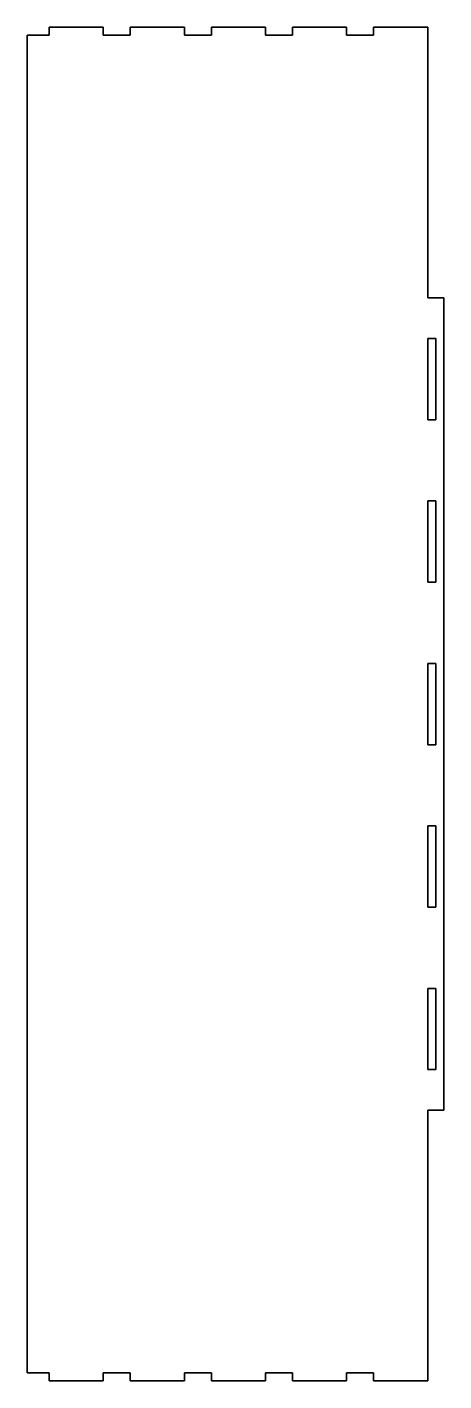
# Model space of a CAD drawing. Header units: millimetres. Extents: x -164 to -10, y -497 to 3.
import ezdxf

# ---------------------------------------------------------------- set-up
doc = ezdxf.new("R2010")
doc.units = ezdxf.units.MM
doc.layers.add('1', color=7, linetype='Continuous', true_color=0xffffff)

msp = doc.modelspace()

# ---------------------------------------------------------------- linework, layer by layer
at = {"layer": '1', "color": 252, "linetype": 'Continuous', "lineweight": 35}
for p, q in [((-164.167931, 0), (-164.167931, -494)), ((-156, 0), (-164.167931, 0)), ((-136, 3), (-156, 3)), ((-156, 3), (-156, 0)), ((-136, 0), (-136, 3)), ((-126, 0), (-136, 0)), ((-106, 3), (-126, 3)), ((-126, 3), (-126, 0)), ((-106, 0), (-106, 3)), ((-96, 0), (-106, 0)), ((-96, 3), (-96, 0)), ((-76, 3), (-96, 3)), ((-76, 0), (-76, 3)), ((-66, 0), (-76, 0)), ((-46, 3), (-66, 3)), ((-66, 3), (-66, 0)), ((-46, 0), (-46, 3)), ((-36, 0), (-46, 0)), ((-36, 3), (-36, 0)), ((-16, 3), (-36, 3)), ((-16, -97.023493), (-16, 3)), ((-10, -97.023493), (-16, -97.023493)), ((-10, -397.023493), (-10, -97.023493)), ((-16, -142.023493), (-16, -112.023493)), ((-16, -112.023493), (-13, -112.023493)), ((-13, -112.023493), (-13, -142.023493)), ((-13, -142.023493), (-16, -142.023493)), ((-16, -172.023493), (-13, -172.023493)), ((-16, -202.023493), (-16, -172.023493)), ((-13, -172.023493), (-13, -202.023493)), ((-13, -202.023493), (-16, -202.023493)), ((-16, -262.023493), (-16, -232.023493)), ((-16, -232.023493), (-13, -232.023493)), ((-13, -232.023493), (-13, -262.023493)), ((-13, -262.023493), (-16, -262.023493)), ((-16, -292.023493), (-13, -292.023493)), ((-16, -322.023493), (-16, -292.023493)), ((-13, -292.023493), (-13, -322.023493)), ((-13, -322.023493), (-16, -322.023493)), ((-16, -352.023493), (-13, -352.023493)), ((-16, -382.023493), (-16, -352.023493)), ((-13, -352.023493), (-13, -382.023493)), ((-13, -382.023493), (-16, -382.023493)), ((-16, -397.023493), (-10, -397.023493)), ((-16, -497), (-16, -397.023493)), ((-164.167931, -494), (-156, -494)), ((-156, -494), (-156, -497)), ((-136, -497), (-136, -494)), ((-136, -494), (-126, -494)), ((-126, -494), (-126, -497)), ((-106, -494), (-96, -494)), ((-106, -497), (-106, -494)), ((-96, -494), (-96, -497)), ((-76, -497), (-76, -494)), ((-76, -494), (-66, -494)), ((-66, -494), (-66, -497)), ((-46, -497), (-46, -494)), ((-46, -494), (-36, -494)), ((-36, -494), (-36, -497)), ((-156, -497), (-136, -497)), ((-126, -497), (-106, -497)), ((-96, -497), (-76, -497)), ((-66, -497), (-46, -497)), ((-36, -497), (-16, -497))]:
    msp.add_line(p, q, dxfattribs=at)

doc.saveas('drawing.dxf')
